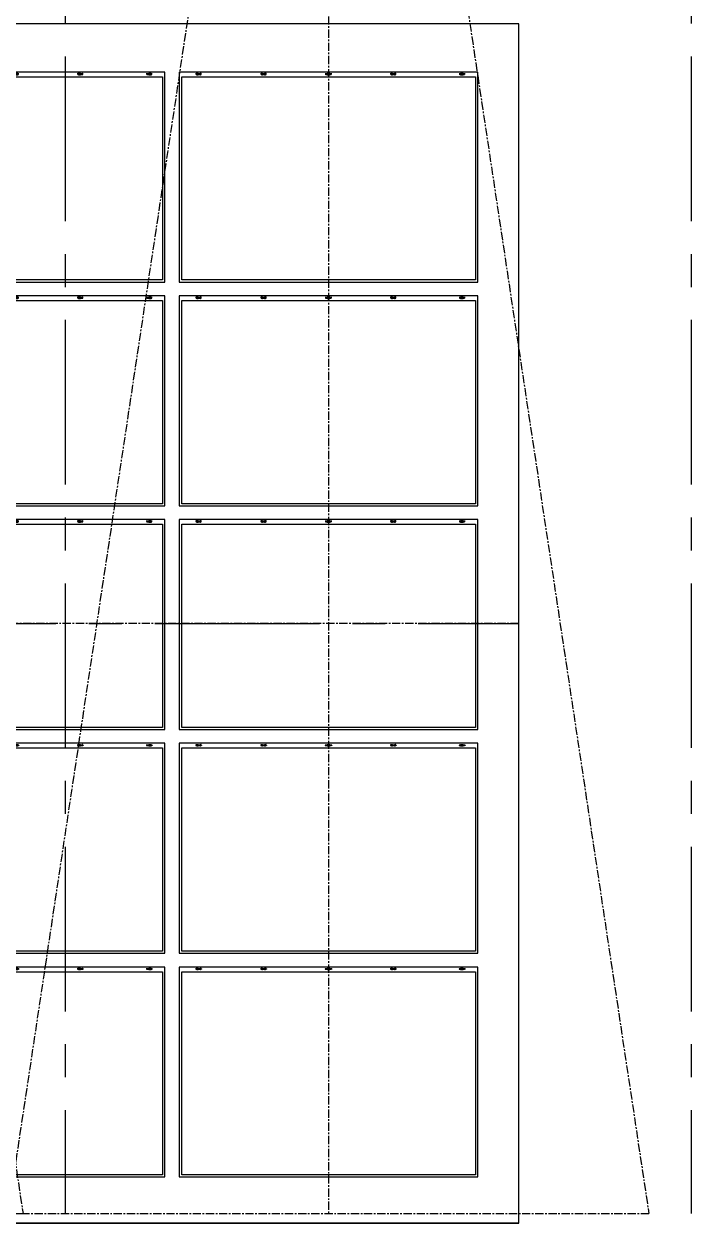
# Model space of a CAD drawing. Extents: x 500 to 100500, y -14500 to 21140.
# Drawn here: x 7955 to 8469, y -11255 to -10330 of the extents above; entities that cross this region are included whole.
import ezdxf

# ---------------------------------------------------------------- set-up
doc = ezdxf.new("R2010")
doc.units = 0
doc.linetypes.add('CENTER', pattern=[10.16, 6.35, -1.27, 1.27, -1.27])
doc.layers.get('0').update_dxf_attribs({"linetype": 'CONTINUOUS'})
doc.layers.add('Center', color=1, linetype='CENTER')

# ---------------------------------------------------------------- blocks, each defined once
blk = doc.blocks.new('KJGHGHTHT')
at = {"color": 2}
for p, q in [((-163886.42, -115552.83), (-163885.6, -115552.83)), ((-163886.42, -115552.97), (-163886.42, -115552.83)), ((-163886.42, -115552.97), (-163886.08, -115552.97)), ((-163885.94, -115552.97), (-163885.6, -115552.97)), ((-163882, -115552.83), (-163882.82, -115552.83)), ((-163882.48, -115552.97), (-163882.82, -115552.97)), ((-163882, -115552.97), (-163882.34, -115552.97)), ((-163882, -115552.97), (-163882, -115552.83))]:
    blk.add_line(p, q, dxfattribs=at)
for points in [[(-163886.08, -115552.97), (-163886.08, -115553.6), (-163885.94, -115553.6), (-163885.94, -115552.97)], [(-163882.34, -115552.97), (-163882.34, -115553.6), (-163882.48, -115553.6), (-163882.48, -115552.97)]]:
    blk.add_lwpolyline(points, dxfattribs=at)
for points in [[(-163885.6, -115552.2), (-163885.46, -115552.2), (-163885.46, -115553.6), (-163885.6, -115553.6)], [(-163885.36, -115552.2), (-163885.22, -115552.2), (-163885.22, -115553.6), (-163885.36, -115553.6)], [(-163885.12, -115552.2), (-163884.98, -115552.2), (-163884.98, -115553.6), (-163885.12, -115553.6)], [(-163884.88, -115552.2), (-163884.74, -115552.2), (-163884.74, -115553.6), (-163884.88, -115553.6)], [(-163884.64, -115552.2), (-163884.5, -115552.2), (-163884.5, -115553.6), (-163884.64, -115553.6)], [(-163884.4, -115552.2), (-163884.26, -115552.2), (-163884.26, -115553.6), (-163884.4, -115553.6)], [(-163884.16, -115552.2), (-163884.02, -115552.2), (-163884.02, -115553.6), (-163884.16, -115553.6)], [(-163883.92, -115552.2), (-163883.78, -115552.2), (-163883.78, -115553.6), (-163883.92, -115553.6)], [(-163883.68, -115552.2), (-163883.54, -115552.2), (-163883.54, -115553.6), (-163883.68, -115553.6)], [(-163883.44, -115552.2), (-163883.3, -115552.2), (-163883.3, -115553.6), (-163883.44, -115553.6)], [(-163883.2, -115552.2), (-163883.06, -115552.2), (-163883.06, -115553.6), (-163883.2, -115553.6)], [(-163882.96, -115552.2), (-163882.82, -115552.2), (-163882.82, -115553.6), (-163882.96, -115553.6)]]:
    blk.add_lwpolyline(points, close=True, dxfattribs=at)
blk = doc.blocks.new('KJGJRESHTHT')
at = {"color": 2}
for p, q in [((-163783.6, -115552.83), (-163782.78, -115552.83)), ((-163783.6, -115552.97), (-163783.6, -115552.83)), ((-163783.6, -115552.97), (-163783.26, -115552.97)), ((-163783.12, -115552.97), (-163782.78, -115552.97)), ((-163778.7, -115552.83), (-163779.52, -115552.83)), ((-163779.18, -115552.97), (-163779.52, -115552.97)), ((-163778.7, -115552.97), (-163779.04, -115552.97)), ((-163778.7, -115552.97), (-163778.7, -115552.83))]:
    blk.add_line(p, q, dxfattribs=at)
at = {"color": 3}
blk.add_lwpolyline([(-163896.33, -115554.4), (-163666.03, -115554.4), (-163666.03, -115392.42), (-163896.33, -115392.42)], close=True, dxfattribs=at)
at = {"color": 1}
blk.add_lwpolyline([(-163894.43, -115394.12), (-163667.93, -115394.12), (-163667.93, -115550.8), (-163894.43, -115550.8)], close=True, dxfattribs=at)
at = {"color": 2}
for points in [[(-163783.26, -115552.97), (-163783.26, -115553.6), (-163783.12, -115553.6), (-163783.12, -115552.97)], [(-163779.04, -115552.97), (-163779.04, -115553.6), (-163779.18, -115553.6), (-163779.18, -115552.97)]]:
    blk.add_lwpolyline(points, dxfattribs=at)
for points in [[(-163782.78, -115552.2), (-163782.64, -115552.2), (-163782.64, -115553.6), (-163782.78, -115553.6)], [(-163782.54, -115552.2), (-163782.4, -115552.2), (-163782.4, -115553.6), (-163782.54, -115553.6)], [(-163782.3, -115552.2), (-163782.16, -115552.2), (-163782.16, -115553.6), (-163782.3, -115553.6)], [(-163782.06, -115552.2), (-163781.92, -115552.2), (-163781.92, -115553.6), (-163782.06, -115553.6)], [(-163781.82, -115552.2), (-163781.68, -115552.2), (-163781.68, -115553.6), (-163781.82, -115553.6)], [(-163781.58, -115552.2), (-163781.44, -115552.2), (-163781.44, -115553.6), (-163781.58, -115553.6)], [(-163781.34, -115552.2), (-163781.2, -115552.2), (-163781.2, -115553.6), (-163781.34, -115553.6)], [(-163781.1, -115552.2), (-163780.96, -115552.2), (-163780.96, -115553.6), (-163781.1, -115553.6)], [(-163780.86, -115552.2), (-163780.72, -115552.2), (-163780.72, -115553.6), (-163780.86, -115553.6)], [(-163780.62, -115552.2), (-163780.48, -115552.2), (-163780.48, -115553.6), (-163780.62, -115553.6)], [(-163780.38, -115552.2), (-163780.24, -115552.2), (-163780.24, -115553.6), (-163780.38, -115553.6)], [(-163780.14, -115552.2), (-163780, -115552.2), (-163780, -115553.6), (-163780.14, -115553.6)], [(-163779.9, -115552.2), (-163779.76, -115552.2), (-163779.76, -115553.6), (-163779.9, -115553.6)], [(-163779.66, -115552.2), (-163779.52, -115552.2), (-163779.52, -115553.6), (-163779.66, -115553.6)]]:
    blk.add_lwpolyline(points, close=True, dxfattribs=at)
for p in [(0, 0), (53.06, 0), (153.06, 0), (203.15, 0)]:
    blk.add_blockref('KJGHGHTHT', p)
blk = doc.blocks.new('KJGJYJYJYJYYYJYJ')
at = {"color": 5}
for p, q in [((-163927.93, -115356.92), (-163927.93, -116281.92)), ((-163927.93, -115356.92), (-162427.93, -115356.92)), ((-163927.93, -116281.92), (-162427.93, -116281.92))]:
    blk.add_line(p, q, dxfattribs=at)
at = {"layer": 'Center'}
blk.add_line((-163927.93, -115819.42), (-162427.93, -115819.42), dxfattribs=at)
for p in [(0, 0), (241.3, 0), (0, -172.58), (241.3, -172.58), (0, -345.16), (241.3, -345.16), (0, -517.74), (241.3, -517.74), (0, -690.32), (241.3, -690.32)]:
    blk.add_blockref('KJGJRESHTHT', p)
blk = doc.blocks.new('KJGSJYYJYYJ')
at = {"color": 1, "elevation": 45.85}
blk.add_lwpolyline([(-200572.02, -217465.04), (-200572.02, -218965.04), (-199647.02, -218965.04), (-199647.02, -217465.04)], close=True, dxfattribs=at)
at = {"layer": 'Center', "ltscale": 20}
blk.add_line((-200109.52, -217465.04, 45.85), (-200109.52, -218965.04, 45.85), dxfattribs=at)
at = {"rotation": 90.00000000000001}
blk.add_blockref('KJGJYJYJYJYYYJYJ', (-315928.94, -55037.1, 45.85), dxfattribs=at)
blk = doc.blocks.new('KJVision F 2')
at = {"color": 3}
for p, q in [((-5912.72, -78093.69, -96.77), (-5712.72, -76763.69, -96.77)), ((-5665.72, -76763.69, -96.77), (-5665.72, -78093.69, -96.77)), ((-5618.72, -76763.69, -96.77), (-5418.72, -78093.69, -96.77)), ((-5912.72, -78093.69, -96.77), (-5418.72, -78093.69, -96.77))]:
    blk.add_line(p, q, dxfattribs=at)
at = {"layer": 'Center', "color": 3, "ltscale": 20}
blk.add_line((-5386.22, -76388.32, -96.77), (-5386.22, -78093.69, -96.77), dxfattribs=at)

msp = doc.modelspace()

# ---------------------------------------------------------------- block references
at = {"rotation": 90}
msp.add_blockref('KJGSJYYJYYJ', (-210628.54, 189316.85, -121.67), dxfattribs=at)
at = {"layer": 'Center'}
for p in [(13372.87, 66845.81, 20.95), (13855.47, 66845.81, 20.95)]:
    msp.add_blockref('KJVision F 2', p, dxfattribs=at)

doc.saveas('drawing.dxf')
